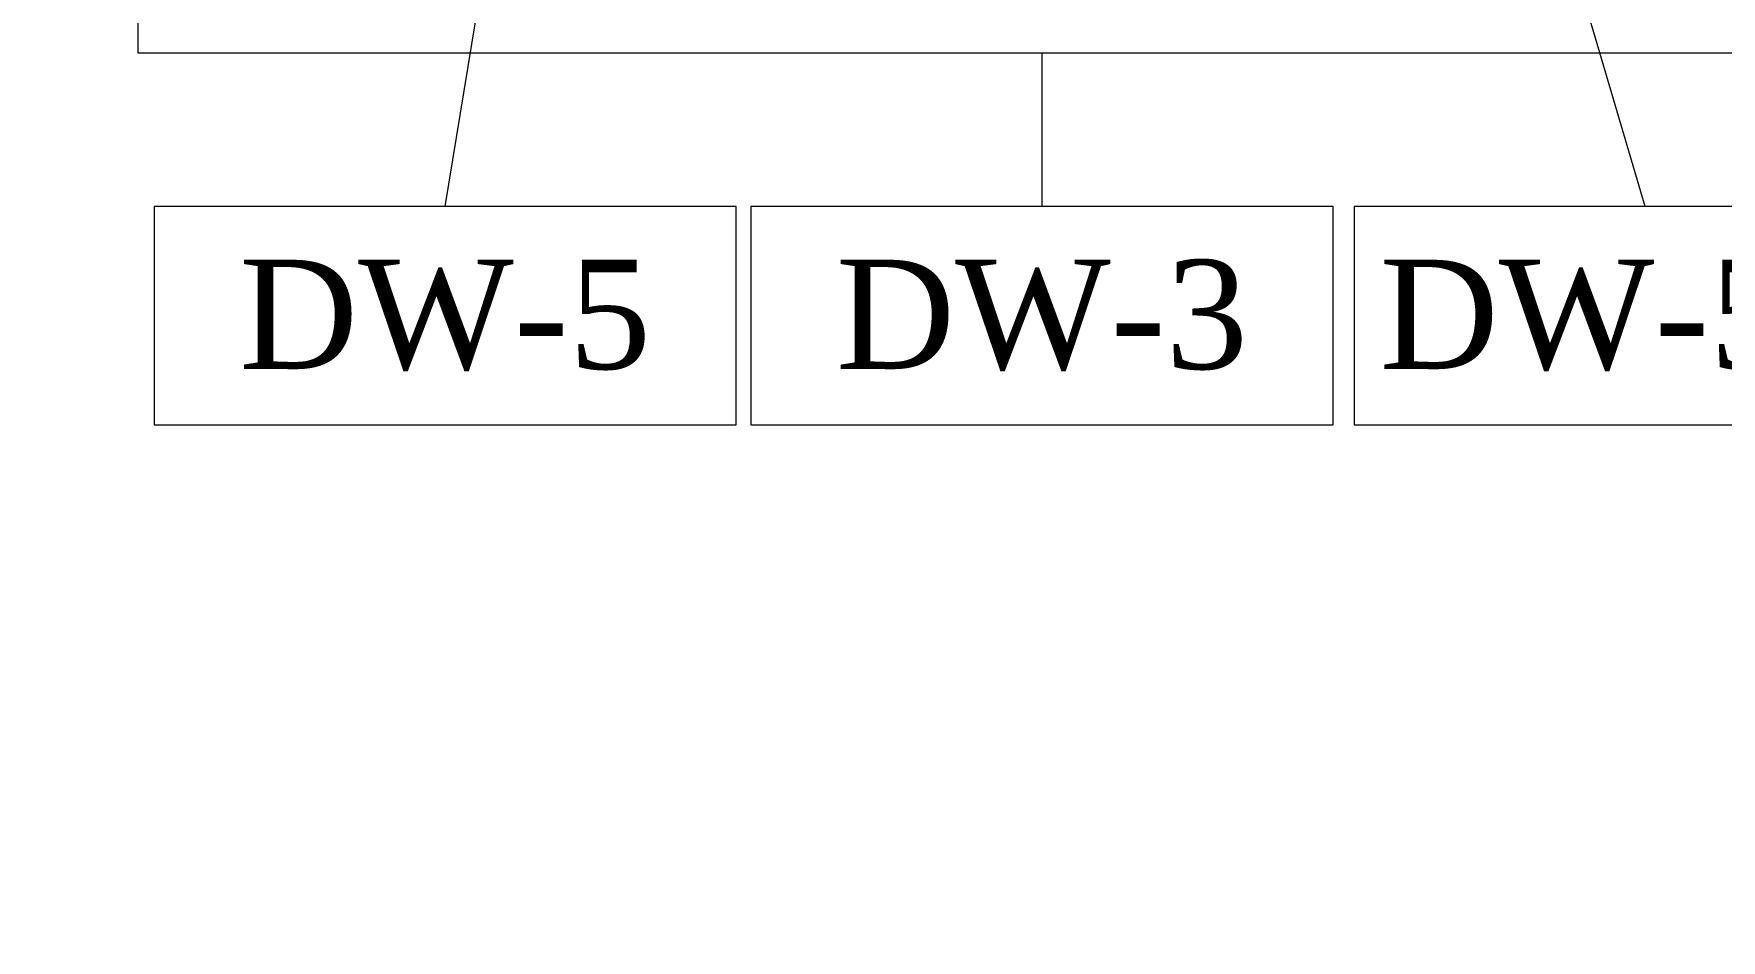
# Model space of a CAD drawing. Header units: millimetres. Extents: x -774950 to -670403, y -1165325 to -1109738.
# Drawn here: x -688317 to -687158, y -1157775 to -1157152 of the extents above; entities that cross this region are included whole.
import ezdxf

# ---------------------------------------------------------------- set-up
doc = ezdxf.new("R2010")
doc.units = ezdxf.units.MM
doc.header["$LTSCALE"] = 3000
doc.header["$MEASUREMENT"] = 0
doc.layers.add('A-WALL', color=26, linetype='CONTINUOUS', lineweight=25)
doc.layers.add('KIT.EQUIP', color=7, linetype='CONTINUOUS', lineweight=0)
doc.styles.add('01_INTERIOR LAYOUT$0$Standard', font='calibril.ttf')

# ---------------------------------------------------------------- blocks, each defined once
blk = doc.blocks.new('vw layout final block')
at = {"layer": 'A-WALL'}
blk.add_arc((-585636.2, -796985.6), 273600, 256.481418, 278.37288, dxfattribs=at)

msp = doc.modelspace()

# ---------------------------------------------------------------- linework, layer by layer
at = {"layer": 'KIT.EQUIP', "color": 1}
for p, q in [((-687209.8, -1157270.6, 0), (-687382.4, -1156686.5, 0)), ((-688034.5, -1157270.6, 0), (-687949.8, -1156756.6, 0)), ((-687624.3, -1157270.6, 0), (-687624.3, -1157165.3, 0))]:
    msp.add_line(p, q, dxfattribs=at)
at = {"layer": 'KIT.EQUIP', "elevation": 0}
msp.add_lwpolyline([(-686445.5, -1156415.3), (-686445.5, -1157165.3), (-688245.3, -1157165.3), (-688245.3, -1156415.3)], close=True, dxfattribs=at)
at = {"layer": 'KIT.EQUIP', "color": 1, "elevation": 0}
for points in [[(-688234.5, -1157420.6), (-687834.5, -1157420.6), (-687834.5, -1157270.6), (-688234.5, -1157270.6)], [(-687824.3, -1157420.6), (-687424.3, -1157420.6), (-687424.3, -1157270.6), (-687824.3, -1157270.6)], [(-687409.8, -1157420.6), (-687009.8, -1157420.6), (-687009.8, -1157270.6), (-687409.8, -1157270.6)]]:
    msp.add_lwpolyline(points, close=True, dxfattribs=at)

# ---------------------------------------------------------------- block references
at = {"layer": 'A-WALL', "linetype": 'Continuous'}
msp.add_blockref('vw layout final block', (-124968, -92565.7, 0), dxfattribs=at)

# ---------------------------------------------------------------- texts
at = {"layer": 'KIT.EQUIP', "char_height": 75, "attachment_point": 5, "style": '01_INTERIOR LAYOUT$0$Standard'}
for s, insert in [('{\\fTimes New Roman|b0|i0|c0|p18;DW-5}', (-688034.5, -1157345.6, 0)), ('{\\fTimes New Roman|b0|i0|c0|p18;DW-3}', (-687624.3, -1157345.6, 0)), ('{\\fTimes New Roman|b0|i0|c0|p18;DW-5A}', (-687209.8, -1157345.6, 0))]:
    msp.add_mtext(s, dxfattribs=dict(at, insert=insert))

doc.saveas('drawing.dxf')
